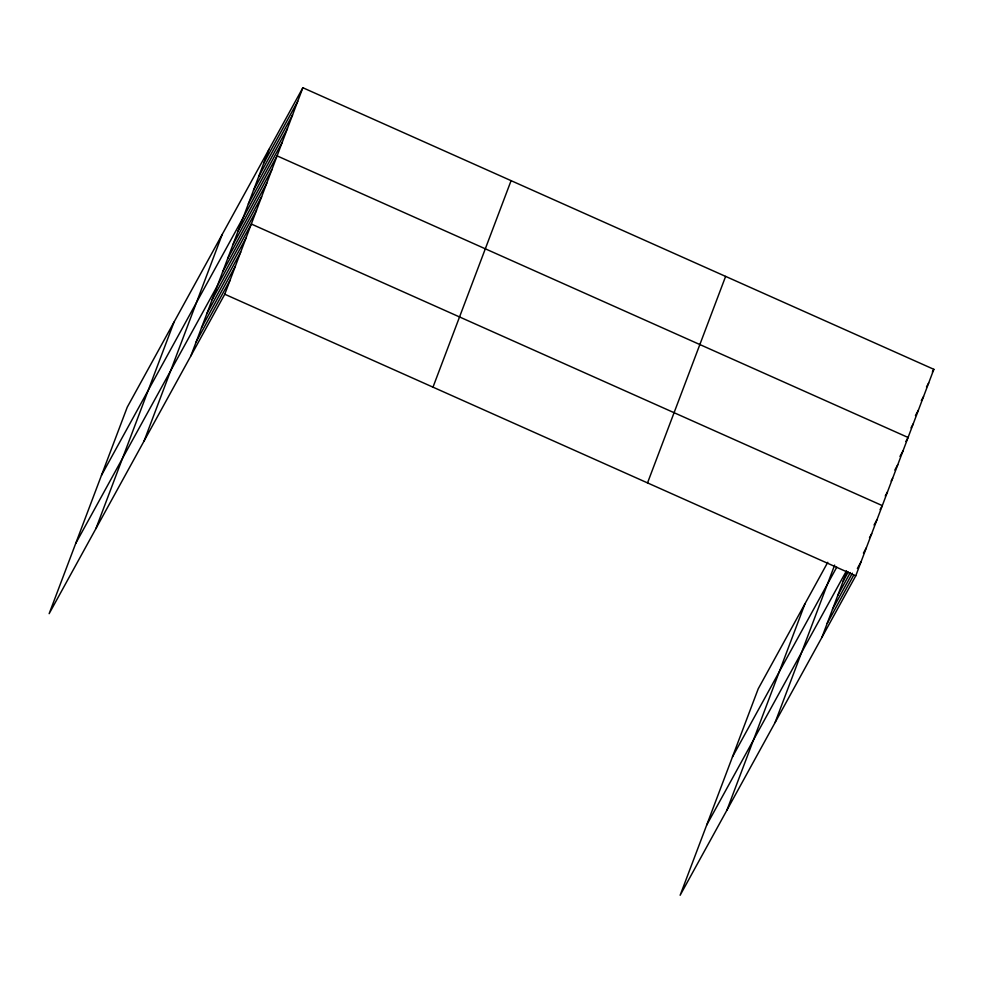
<?xml version="1.0" encoding="UTF-8"?>
<svg xmlns="http://www.w3.org/2000/svg" width="983" height="983" viewBox="0 0 983 983"><rect width="100%" height="100%" fill="white"/><g stroke="black" fill="none" stroke-linecap="round" stroke-linejoin="round"><path stroke-width="1.47" d="M95.929 528.596L174.028 322.092M144.108 440.937L222.219 234.433M190.886 355.858L268.986 149.355M302.862 87.733L127.249 407.171L49.15 613.675L224.763 294.236L302.862 87.733L933.85 369.325L855.751 575.829L680.138 895.267L758.237 688.764L827.772 562.288M432.987 387.167L511.086 180.663M647.527 482.911L725.626 276.395M726.916 810.189L805.016 603.685M775.095 722.53L834.641 565.09M821.874 637.451L846.83 571.455M263.837 162.981L297.714 101.36M258.676 176.608L292.553 114.999M253.528 190.247L287.405 128.626M248.367 203.874L282.244 142.252M101.482 475.317L277.083 155.879L908.071 437.472L905.871 441.49M238.058 231.128L271.935 169.506M232.91 244.755L266.774 183.145M227.749 258.394L261.625 196.772M222.6 272.021L256.465 210.399M75.703 543.464L251.316 224.026L882.304 505.618L880.092 509.636M212.131 299.692L246.008 238.07M206.823 313.737L240.7 252.115M201.503 327.769L235.379 266.16M196.195 341.814L230.071 280.192M932.375 372.004L933.85 369.325M926.49 386.97L928.689 382.952M921.329 400.597L923.541 396.579M915.443 415.576L918.38 410.218M911.02 427.863L913.232 423.845M732.47 756.91L836.779 567.154M899.973 456.456L902.922 451.099M894.825 470.083L897.762 464.726M891.139 481.043L892.613 478.365M885.253 496.01L887.452 491.991M706.691 825.056L846.424 570.89M843.119 581.285L848.268 571.909M874.047 525.02L876.996 519.663M837.811 595.329L850.32 572.548M869.476 537.726L871.688 533.708M832.49 609.362L852.384 573.2M863.43 553.11L866.367 547.74M827.182 623.406L853.699 575.178M857.373 568.481L861.059 561.784M224.763 294.236L855.751 575.829"/></g></svg>
